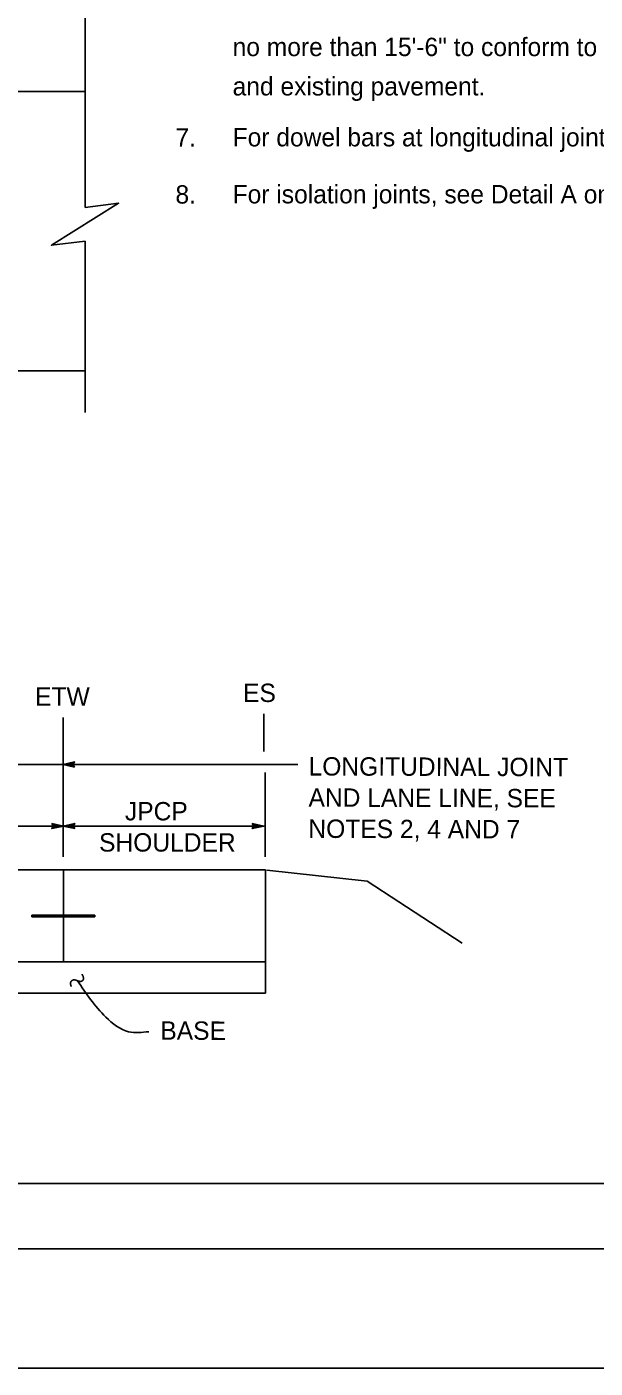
# Model space of a CAD drawing. Extents: x -894 to 866, y -476 to 714.
# Drawn here: x 247 to 464, y -476 to 35 of the extents above; entities that cross this region are included whole.
import ezdxf

# ---------------------------------------------------------------- set-up
doc = ezdxf.new("R2010")
doc.units = 0
for name, color, linetype in [('10 Sheet Format', 7, 'Continuous'), ('56 Stage 3 Anno', 7, 'Continuous'), ('57 Undefined', 7, 'Continuous'), ('60 Nongeo Data', 7, 'Continuous')]:
    doc.layers.add(name, color=color, linetype=linetype)

msp = doc.modelspace()

# ---------------------------------------------------------------- linework, layer by layer
at = {"layer": '10 Sheet Format'}
for p, q in [((-813.45, -406.04), (811.55, -406.04)), ((-863.43, -431.04), (836.57, -431.04))]:
    msp.add_line(p, q, dxfattribs=at)
for points in [[(-894.04, 713.55), (865.96, 713.55), (865.96, -476.45), (-894.04, -476.45)], [(-863.43, 668.96), (836.59, 668.96), (836.59, -431.03), (-863.43, -431.03)]]:
    msp.add_lwpolyline(points, close=True, dxfattribs=at)
at = {"layer": '56 Stage 3 Anno'}
for p, q in [((269.43, 114.39), (269.43, -0.46)), ((269.43, -74.15), (269.43, -112.32)), ((261.15, -228.56), (261.15, -281.64)), ((337.55, -227.22), (337.55, -241.53)), ((160.82, -246.43), (350.46, -246.43)), ((261.04, -246.45), (261.04, -246.45)), ((265.47, -245.47), (265.47, -245.47)), ((265.47, -247.44), (265.47, -247.44)), ((338.08, -249.53), (338.08, -281.64)), ((261.15, -254.98), (261.15, -255.12)), ((162.91, -269.91), (337.55, -269.91)), ((256.77, -268.92), (256.77, -268.92)), ((261.09, -269.92), (261.09, -269.92)), ((261.2, -269.91), (261.2, -269.91)), ((265.52, -268.94), (265.52, -268.94)), ((333.12, -268.92), (333.12, -268.92)), ((337.55, -269.91), (337.55, -269.91)), ((256.77, -270.89), (256.77, -270.89)), ((265.52, -270.91), (265.52, -270.91)), ((333.12, -270.89), (333.12, -270.89))]:
    msp.add_line(p, q, dxfattribs=at)
for points in [[(265.47, -247.44), (261.04, -246.45), (265.47, -245.47), (265.31, -245.73), (262.06, -246.45), (265.31, -247.18), (265.15, -246.92), (263.08, -246.45), (265.15, -245.99), (264.99, -246.25), (264.1, -246.45), (265, -246.65), (264.88, -246.45), (265.47, -245.47), (264.88, -246.45)], [(256.77, -268.92), (261.2, -269.91), (256.77, -270.89), (256.93, -270.63), (260.17, -269.91), (256.93, -269.18), (257.09, -269.44), (259.16, -269.91), (257.09, -270.37), (257.25, -270.11), (258.14, -269.91), (257.24, -269.71), (257.36, -269.91), (256.77, -270.89), (257.36, -269.91)], [(265.52, -270.91), (261.09, -269.92), (265.52, -268.94), (265.36, -269.2), (262.11, -269.92), (265.36, -270.65), (265.2, -270.38), (263.13, -269.92), (265.2, -269.46), (265.04, -269.72), (264.15, -269.92), (265.05, -270.12), (264.92, -269.92), (265.52, -268.94), (264.92, -269.92)], [(333.12, -268.92), (337.55, -269.91), (333.12, -270.89), (333.28, -270.63), (336.52, -269.91), (333.28, -269.18), (333.44, -269.44), (335.51, -269.91), (333.44, -270.37), (333.59, -270.11), (334.49, -269.91), (333.59, -269.71), (333.71, -269.91), (333.12, -270.89), (333.71, -269.91)]]:
    msp.add_lwpolyline(points, close=True, dxfattribs=at)
at = {"layer": '60 Nongeo Data'}
for p, q in [((-102.07, 9.96), (269.43, 9.96)), ((269.43, -34.28), (269.43, -0.38)), ((269.43, -74.15), (269.43, -47.08)), ((-102.07, -96.46), (269.35, -96.46)), ((31.15, -286.64), (338.12, -286.64)), ((261.16, -321.64), (261.16, -286.64)), ((338.12, -333.64), (338.12, -286.64)), ((338.65, -286.67), (376.85, -290.87)), ((376.85, -290.87), (413.03, -314.54)), ((249.16, -303.87), (273.16, -303.87)), ((249.16, -304.47), (249.16, -303.87)), ((249.16, -304.47), (273.16, -304.47)), ((273.16, -304.47), (273.16, -303.87)), ((31.15, -321.64), (338.12, -321.64)), ((31.15, -333.64), (338.12, -333.64))]:
    msp.add_line(p, q, dxfattribs=at)
msp.add_lwpolyline([(269.43, -34.28), (282.23, -32.68), (256.63, -48.68), (269.43, -47.08)], dxfattribs=at)
msp.add_open_spline([(268.3, -326.32), (269.01, -327.69), (268.63, -328.83), (267.56, -329.23), (265.78, -328.57), (265.02, -328.37), (263.86, -329.23), (263.92, -330.39), (264.17, -331.03)], degree=2, dxfattribs=at)
msp.add_spline([(266.55, -328.85), (277.34, -342.72), (286.01, -348.27), (293.68, -348.27)], degree=3, dxfattribs=at)

# ---------------------------------------------------------------- texts
at = {"layer": '57 Undefined'}
for s, p in [('no more than 15\'-6" to conform to bridges, change in pavement type', (325.62, 23.4)), ('and existing pavement.', (325.62, 8.4)), ('For dowel bars at longitudinal joint. see Standard Plan P18.', (325.62, -11)), ('For isolation joints, see Detail A on Standard Plan P18.', (325.62, -32.71)), ('ETW', (250.42, -224.11)), ('ES', (329.61, -222.67)), ('JPCP ', (284.62, -267.77)), ('SHOULDER', (274.77, -279.65))]:
    msp.add_text(s, height=7, dxfattribs=at).set_placement(p)
for s, p in [('7.', (303.85, -11.07)), ('8.', (303.85, -32.78)), ('LONGITUDINAL JOINT', (354.55, -250.66)), ('AND LANE LINE, SEE', (354.52, -262.54)), ('NOTES 2, 4 AND 7', (354.48, -274.41)), ('BASE', (298.1, -351.31))]:
    msp.add_text(s, height=7, rotation=359.8239, dxfattribs=at).set_placement(p)

doc.saveas('drawing.dxf')
